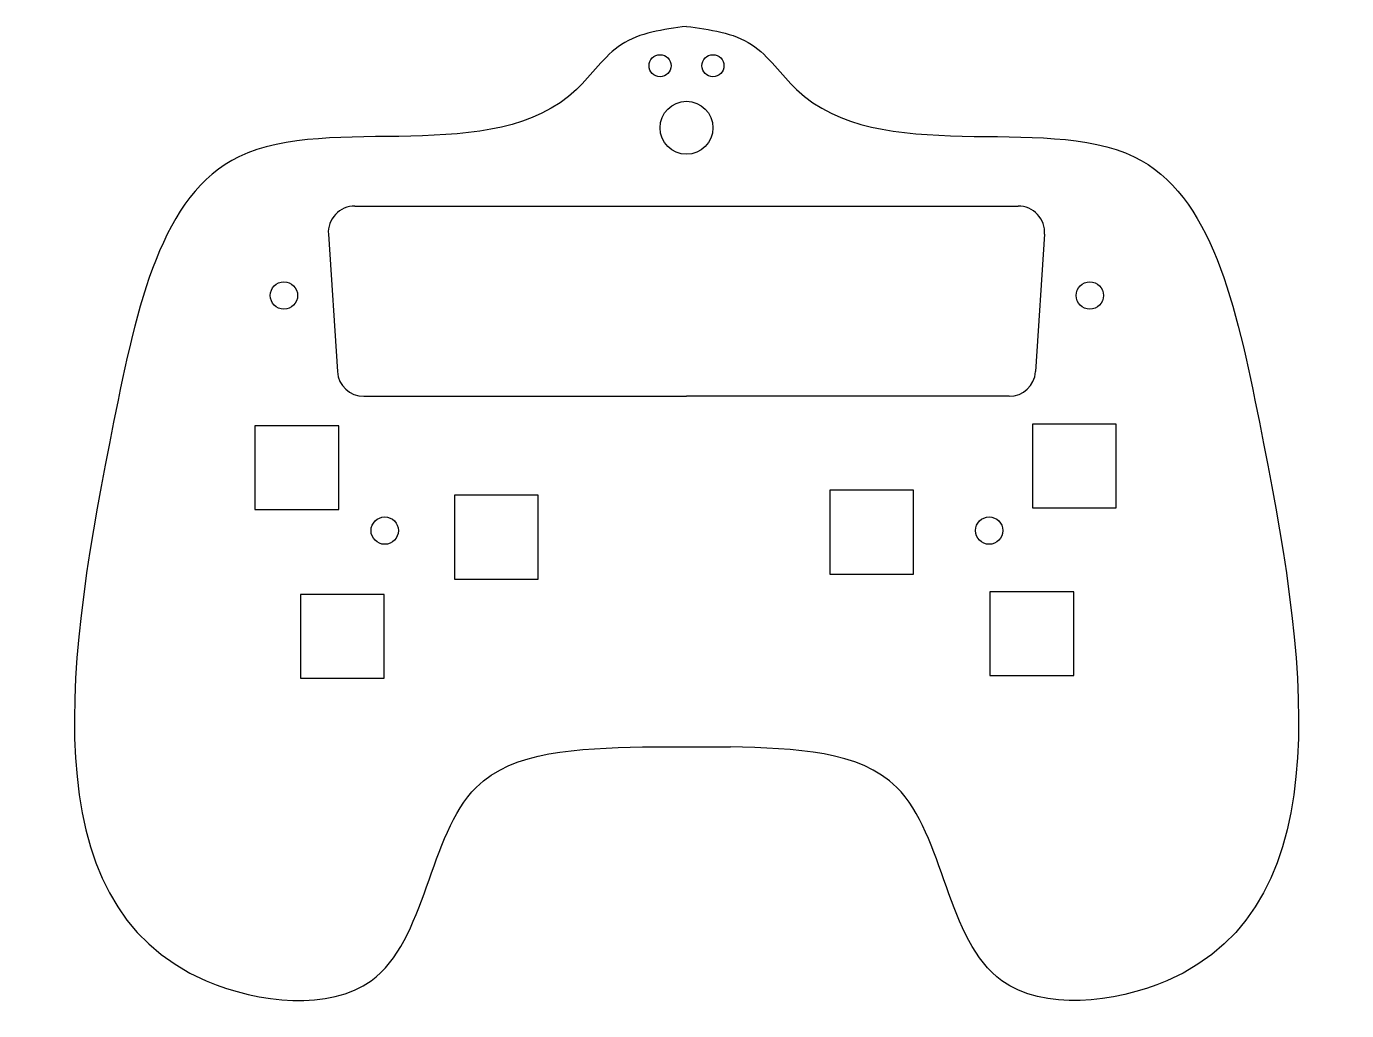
# Model space of a CAD drawing. Header units: millimetres. Extents: x 9663 to 9813, y 29446 to 29558.
import ezdxf

# ---------------------------------------------------------------- set-up
doc = ezdxf.new("R2010")
doc.units = ezdxf.units.MM
for name, color, linetype in [('Drill_Top', 7, 'Continuous'), ('Верх', 3, 'Continuous'), ('Верх отв', 1, 'Continuous'), ('Ср Отверстия', 1, 'Continuous')]:
    doc.layers.add(name, color=color, linetype=linetype)

msp = doc.modelspace()

# ---------------------------------------------------------------- linework, layer by layer
at = {"layer": 'Drill_Top', "color": 1}
for centre in [(9692.52, 29527.33), (9783.96, 29527.33), (9703.95, 29500.66), (9772.53, 29500.66)]:
    msp.add_circle(centre, 1.55, dxfattribs=at)
at = {"layer": 'Верх', "ltscale": 100}
msp.add_line((9733.19, 29476.13), (9743.19, 29476.13), dxfattribs=at)
for points in [[(9738.19, 29557.87), (9735.53, 29557.52), (9730.37, 29556.84), (9719.75, 29540.61), (9681.86, 29553.47), (9670.52, 29502.2), (9661.91, 29449.91), (9708.5, 29445.09), (9709.11, 29475.48), (9725.86, 29475.93), (9733.19, 29476.13)], [(9738.19, 29557.87), (9740.85, 29557.52), (9746.01, 29556.84), (9756.63, 29540.61), (9794.53, 29553.47), (9805.86, 29502.2), (9814.47, 29449.91), (9767.88, 29445.09), (9767.27, 29475.48), (9750.52, 29475.93), (9743.19, 29476.13)]]:
    msp.add_open_spline(points, degree=3, knots=[0, 0, 0, 0, 7.667286, 14.883574, 53.928956, 87.235842, 151.471756, 170.197442, 195.165741, 214.575648, 214.575648, 214.575648, 214.575648], dxfattribs=at)
at = {"layer": 'Верх отв', "ltscale": 100}
for centre in [(9735.19, 29553.41), (9741.19, 29553.41)]:
    msp.add_circle(centre, 1.25, dxfattribs=at)
at = {"layer": 'Верх отв', "ltscale": 2}
msp.add_circle((9738.19, 29546.37), 3, dxfattribs=at)
at = {"layer": 'Ср Отверстия', "ltscale": 2}
for p, q in [((9700.55, 29537.49), (9775.83, 29537.49)), ((9697.56, 29534.29), (9698.59, 29518.7)), ((9778.82, 29534.29), (9777.79, 29518.7)), ((9701.58, 29515.9), (9738.19, 29515.9)), ((9774.8, 29515.9), (9738.19, 29515.9))]:
    msp.add_line(p, q, dxfattribs=at)
for points in [[(9786.94, 29503.24), (9786.94, 29512.74), (9777.44, 29512.74), (9777.44, 29503.24)], [(9698.73, 29503.04), (9698.73, 29512.54), (9689.23, 29512.54), (9689.23, 29503.04)], [(9763.94, 29495.74), (9763.94, 29505.24), (9754.44, 29505.24), (9754.44, 29495.74)], [(9721.37, 29495.17), (9721.37, 29504.67), (9711.87, 29504.67), (9711.87, 29495.17)], [(9703.9, 29483.93), (9703.9, 29493.43), (9694.4, 29493.43), (9694.4, 29483.93)], [(9782.12, 29484.22), (9782.12, 29493.72), (9772.62, 29493.72), (9772.62, 29484.22)]]:
    msp.add_lwpolyline(points, close=True, dxfattribs=at)
for centre, start, end in [((9700.55, 29534.49), 90, 183.7811), ((9775.83, 29534.49), 356.2189, 90), ((9701.58, 29518.9), 183.7811, 270), ((9774.8, 29518.9), 270, 356.2189)]:
    msp.add_arc(centre, 3, start, end, dxfattribs=at)

doc.saveas('drawing.dxf')
